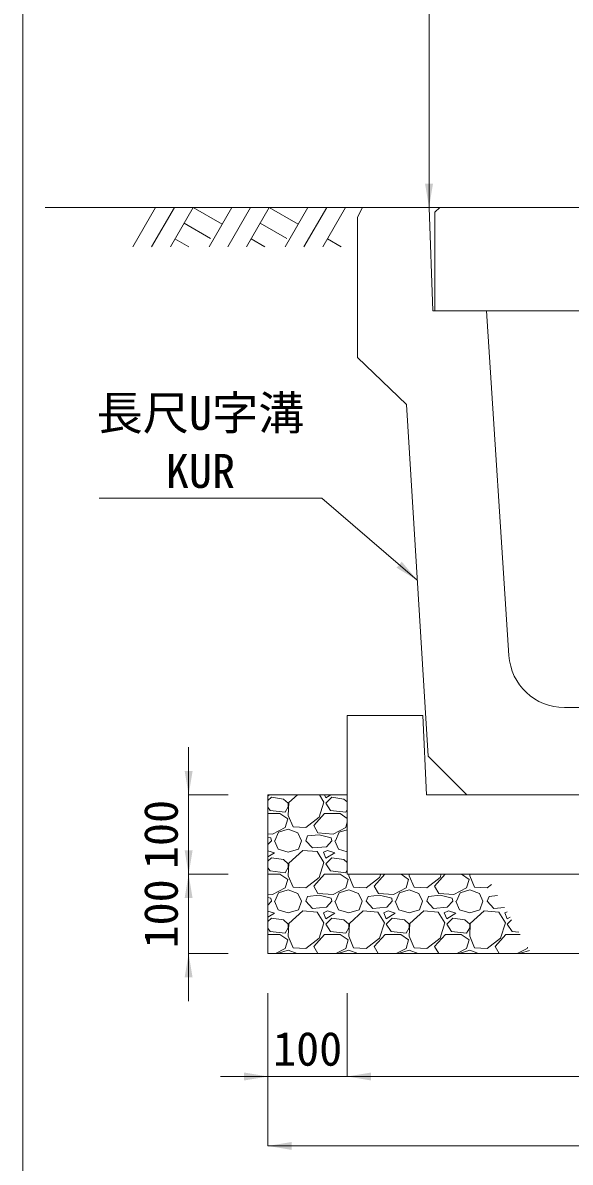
# Model space of a CAD drawing. Units: millimetres at full size, sheet at 1:40. Extents: x 206103 to 244503, y 883348 to 903496.
# Drawn here: x 240503 to 241193, y 884089 to 885525 of the extents above; entities that cross this region are included whole.
import ezdxf
from ezdxf.enums import TextEntityAlignment as Align

# ---------------------------------------------------------------- set-up
doc = ezdxf.new("R2010")
doc.units = ezdxf.units.MM
doc.header["$LTSCALE"] = 40
for name, color, linetype, lineweight in [('0_2', 7, 'Continuous', 20), ('図枠', 5, 'Continuous', 13), ('基礎ブロック', 2, 'Continuous', 13), ('基礎材', 7, 'Continuous', 15), ('寸法線', 7, 'Continuous', 13), ('引出線', 4, 'Continuous', 13), ('本体', 2, 'Continuous', 13), ('ﾊｯﾁﾝｸﾞ', 7, 'Continuous', 5)]:
    doc.layers.add(name, color=color, linetype=linetype, lineweight=lineweight)
doc.styles.add('ＭＳ ゴシック', font='')
doc.styles.get('ＭＳ ゴシック').set_extended_font_data('MS Gothic')

# ---------------------------------------------------------------- blocks, each defined once
blk = doc.blocks.new('filled_arrow')
at = {"color": 0, "linetype": 'Continuous', "lineweight": -2}
blk.add_solid([(7.5, 1.25), (0, 0), (7.5, -1.25)], dxfattribs=at)

msp = doc.modelspace()

# ---------------------------------------------------------------- linework, layer by layer
at = {"layer": '0_2'}
msp.add_line((240931.21, 885292.33), (240531.21, 885292.33), dxfattribs=at)
at = {"layer": '図枠'}
msp.add_line((240503.21, 903148.33), (240503.21, 883348.33), dxfattribs=at)
at = {"layer": '基礎ブロック', "lineweight": 20}
for p, q in [((240912.21, 884552.33), (240912.21, 884652.33)), ((240912.21, 884652.33), (241007.21, 884652.33)), ((241007.21, 884652.33), (241012.21, 884552.33)), ((240912.21, 884452.33), (240912.21, 884552.33)), ((241012.21, 884552.33), (241734.21, 884552.33)), ((241834.21, 884452.33), (240912.21, 884452.33))]:
    msp.add_line(p, q, dxfattribs=at)
at = {"layer": '基礎材'}
for p, q in [((240812.21, 884552.33), (240812.21, 884352.33)), ((240812.21, 884352.33), (241934.21, 884352.33))]:
    msp.add_line(p, q, dxfattribs=at)
at = {"layer": '基礎材', "lineweight": 13}
msp.add_line((240912.21, 884552.33), (240812.21, 884552.33), dxfattribs=at)
at = {"layer": '寸法線'}
for p, q in [((241015.21, 885292.33), (241015.21, 886192.33)), ((241580.21, 885292.33), (241015.21, 885292.33)), ((240712.21, 884392.33), (240712.21, 884612.33)), ((240762.21, 884552.33), (240712.21, 884552.33)), ((240712.21, 884292.33), (240712.21, 884512.33)), ((240762.21, 884452.33), (240712.21, 884452.33)), ((240762.21, 884452.33), (240712.21, 884452.33)), ((240762.21, 884352.33), (240712.21, 884352.33)), ((240812.21, 884302.33), (240812.21, 884197.39)), ((240812.21, 884302.33), (240812.21, 884109.89)), ((240912.21, 884302.33), (240912.21, 884197.39)), ((240912.21, 884302.33), (240912.21, 884197.39)), ((240752.21, 884197.39), (240972.21, 884197.39)), ((240912.21, 884197.39), (241834.21, 884197.39)), ((241934.21, 884109.89), (240812.21, 884109.89))]:
    msp.add_line(p, q, dxfattribs=at)
at = {"layer": '引出線'}
msp.add_lwpolyline([(241000.34, 884822.7), (240880.13, 884926.15), (240599.29, 884926.15)], dxfattribs=at)
at = {"layer": '本体'}
for p, q in [((240925.21, 885280.33), (240931.21, 885292.33)), ((240931.21, 885292.33), (241015.21, 885292.33)), ((241015.21, 885292.33), (241020.21, 885162.33)), ((240925.21, 885280.33), (240925.21, 885103.33)), ((241020.21, 885162.33), (241087.71, 885162.33)), ((241087.71, 885162.33), (241115.95, 884727.79)), ((240925.21, 885103.33), (240986.71, 885044.33)), ((240986.71, 885044.33), (241013.98, 884601.06)), ((241185.8, 884662.33), (241389.61, 884662.33)), ((241062.71, 884552.33), (241013.98, 884601.06)), ((241062.71, 884552.33), (241512.71, 884552.33))]:
    msp.add_line(p, q, dxfattribs=at)
at = {"layer": '本体', "lineweight": 20}
msp.add_lwpolyline([(241022.71, 885162.33), (241022.71, 885286.33), (241028.71, 885292.33), (241546.71, 885292.33), (241552.71, 885286.33), (241552.71, 885162.33)], close=True, dxfattribs=at)
at = {"layer": '本体'}
msp.add_arc((241185.8, 884732.33), 70, 183.71899, 270, dxfattribs=at)
at = {"layer": 'ﾊｯﾁﾝｸﾞ', "lineweight": 9}
for p, q in [((240670.65, 885292.33), (240642, 885242.71)), ((240694.27, 885292.33), (240665.62, 885242.71)), ((240717.89, 885292.33), (240689.24, 885242.71)), ((240717.89, 885292.33), (240754.46, 885271.22)), ((240766.65, 885292.33), (240738, 885242.71)), ((240790.27, 885292.33), (240761.62, 885242.71)), ((240813.89, 885292.33), (240785.24, 885242.71)), ((240813.89, 885292.33), (240850.46, 885271.22)), ((240862.65, 885292.33), (240834, 885242.71)), ((240886.27, 885292.33), (240857.62, 885242.71)), ((240909.89, 885292.33), (240881.24, 885242.71)), ((240706.47, 885272.55), (240739.88, 885253.26)), ((240802.47, 885272.55), (240835.88, 885253.26)), ((240695.05, 885252.76), (240712.46, 885242.71)), ((240791.05, 885252.76), (240808.46, 885242.71)), ((240887.05, 885252.76), (240904.46, 885242.71))]:
    msp.add_line(p, q, dxfattribs=at)
at = {"layer": 'ﾊｯﾁﾝｸﾞ'}
for p, q in [((240812.21, 884550.57), (240815.13, 884552.33)), ((240816.51, 884549.35), (240812.21, 884545.04)), ((240831.75, 884547.06), (240816.51, 884549.35)), ((240837.85, 884541.73), (240831.75, 884547.06)), ((240838.61, 884542.49), (240837.85, 884526.49)), ((240837.85, 884537.15), (240837.85, 884541.73)), ((240849.39, 884552.33), (240838.61, 884542.49)), ((240876.71, 884524.2), (240882.8, 884543.25)), ((240882.8, 884543.25), (240877.26, 884552.33)), ((240883.59, 884552.33), (240885.09, 884548.58)), ((240885.09, 884548.58), (240891.33, 884552.33)), ((240892.71, 884549.35), (240885.09, 884541.73)), ((240885.09, 884541.73), (240891.19, 884532.58)), ((240907.95, 884547.06), (240892.71, 884549.35)), ((240912.21, 884543.34), (240907.95, 884547.06)), ((240812.21, 884536.75), (240814.99, 884532.58)), ((240812.21, 884528.77), (240827.18, 884528.77)), ((240814.99, 884532.58), (240834.04, 884530.3)), ((240827.18, 884528.77), (240837.08, 884521.91)), ((240834.04, 884530.3), (240837.85, 884537.15)), ((240837.85, 884526.49), (240843.94, 884512.01)), ((240869.85, 884513.53), (240883.57, 884528.77)), ((240883.57, 884528.77), (240903.38, 884528.77)), ((240891.19, 884532.58), (240910.24, 884530.3)), ((240903.38, 884528.77), (240912.21, 884522.66)), ((240910.24, 884530.3), (240912.21, 884533.84)), ((240834.04, 884511.25), (240818.03, 884502.86)), ((240837.08, 884521.91), (240834.04, 884511.25)), ((240843.94, 884512.01), (240859.94, 884511.25)), ((240859.94, 884511.25), (240876.71, 884524.2)), ((240875.18, 884504.39), (240869.85, 884513.53)), ((240910.24, 884511.25), (240894.23, 884502.86)), ((240912.21, 884518.14), (240910.24, 884511.25)), ((240818.03, 884502.86), (240812.21, 884503.33)), ((240815.75, 884498.29), (240812.21, 884499.18)), ((240816.51, 884494.48), (240815.75, 884498.29)), ((240821.08, 884494.48), (240825.65, 884505.15)), ((240825.65, 884505.15), (240837.85, 884508.96)), ((240837.85, 884508.96), (240850.04, 884504.39)), ((240850.04, 884504.39), (240854.61, 884494.48)), ((240859.94, 884494.48), (240862.23, 884500.58)), ((240876.71, 884502.1), (240862.23, 884500.58)), ((240894.23, 884502.86), (240875.18, 884504.39)), ((240891.95, 884498.29), (240876.71, 884502.1)), ((240892.71, 884494.48), (240891.95, 884498.29)), ((240897.28, 884494.48), (240901.85, 884505.15)), ((240901.85, 884505.15), (240912.21, 884508.38)), ((240816.51, 884494.48), (240812.21, 884489.7)), ((240820.32, 884479.24), (240812.21, 884481.95)), ((240820.32, 884494.48), (240824.89, 884483.81)), ((240824.89, 884483.81), (240837.85, 884480)), ((240837.85, 884480), (240850.8, 884483.81)), ((240856.13, 884482.29), (240838.61, 884466.29)), ((240850.8, 884483.81), (240854.61, 884494.48)), ((240874.42, 884480.77), (240856.13, 884482.29)), ((240868.33, 884485.34), (240859.94, 884494.48)), ((240885.85, 884486.86), (240868.33, 884485.34)), ((240887.38, 884482.29), (240882.04, 884480)), ((240892.71, 884494.48), (240885.85, 884486.86)), ((240896.52, 884479.24), (240887.38, 884482.29)), ((240896.52, 884494.48), (240901.09, 884483.81)), ((240901.09, 884483.81), (240912.21, 884480.55)), ((240812.21, 884474.37), (240820.32, 884479.24)), ((240816.51, 884473.15), (240812.21, 884468.84)), ((240831.75, 884470.86), (240816.51, 884473.15)), ((240837.85, 884465.53), (240831.75, 884470.86)), ((240882.8, 884467.05), (240874.42, 884480.77)), ((240876.71, 884448), (240882.8, 884467.05)), ((240882.04, 884480), (240885.09, 884472.38)), ((240885.09, 884472.38), (240896.52, 884479.24)), ((240892.71, 884473.15), (240885.09, 884465.53)), ((240907.95, 884470.86), (240892.71, 884473.15)), ((240912.21, 884467.14), (240907.95, 884470.86)), ((240812.21, 884460.55), (240814.99, 884456.38)), ((240814.99, 884456.38), (240834.04, 884454.1)), ((240834.04, 884454.1), (240837.85, 884460.95)), ((240838.61, 884466.29), (240837.85, 884450.29)), ((240837.85, 884460.95), (240837.85, 884465.53)), ((240885.09, 884465.53), (240891.19, 884456.38)), ((240891.19, 884456.38), (240910.24, 884454.1)), ((240910.24, 884454.1), (240912.21, 884457.64)), ((240812.21, 884452.57), (240827.18, 884452.57)), ((240827.18, 884452.57), (240837.08, 884445.71)), ((240837.08, 884445.71), (240834.04, 884435.05)), ((240837.85, 884450.29), (240843.94, 884435.81)), ((240859.94, 884435.05), (240876.71, 884448)), ((240869.85, 884437.33), (240883.57, 884452.57)), ((240883.57, 884452.57), (240903.38, 884452.57)), ((240903.38, 884452.57), (240913.28, 884445.71)), ((240913.28, 884445.71), (240910.24, 884435.05)), ((240914.14, 884452.33), (240914.05, 884450.29)), ((240914.05, 884450.29), (240920.14, 884435.81)), ((240936.14, 884435.05), (240952.91, 884448)), ((240946.05, 884437.33), (240959.55, 884452.33)), ((240952.91, 884448), (240954.29, 884452.33)), ((240979.93, 884452.33), (240989.48, 884445.71)), ((240989.48, 884445.71), (240986.44, 884435.05)), ((240990.34, 884452.33), (240990.25, 884450.29)), ((240990.25, 884450.29), (240996.34, 884435.81)), ((241012.34, 884435.05), (241029.11, 884448)), ((241022.25, 884437.33), (241035.75, 884452.33)), ((241029.11, 884448), (241030.49, 884452.33)), ((241056.13, 884452.33), (241065.68, 884445.71)), ((241065.68, 884445.71), (241062.64, 884435.05)), ((241066.54, 884452.33), (241066.45, 884450.29)), ((241066.45, 884450.29), (241072.54, 884435.81)), ((241088.54, 884435.05), (241093.84, 884439.14)), ((240818.03, 884426.66), (240812.21, 884427.13)), ((240834.04, 884435.05), (240818.03, 884426.66)), ((240821.08, 884418.28), (240825.65, 884428.95)), ((240825.65, 884428.95), (240837.85, 884432.76)), ((240837.85, 884432.76), (240850.04, 884428.19)), ((240843.94, 884435.81), (240859.94, 884435.05)), ((240850.04, 884428.19), (240854.61, 884418.28)), ((240859.94, 884418.28), (240862.23, 884424.38)), ((240876.71, 884425.9), (240862.23, 884424.38)), ((240875.18, 884428.19), (240869.85, 884437.33)), ((240894.23, 884426.66), (240875.18, 884428.19)), ((240891.95, 884422.09), (240876.71, 884425.9)), ((240910.24, 884435.05), (240894.23, 884426.66)), ((240897.28, 884418.28), (240901.85, 884428.95)), ((240901.85, 884428.95), (240914.05, 884432.76)), ((240914.05, 884432.76), (240926.24, 884428.19)), ((240920.14, 884435.81), (240936.14, 884435.05)), ((240926.24, 884428.19), (240930.81, 884418.28)), ((240936.14, 884418.28), (240938.43, 884424.38)), ((240952.91, 884425.9), (240938.43, 884424.38)), ((240951.38, 884428.19), (240946.05, 884437.33)), ((240970.43, 884426.66), (240951.38, 884428.19)), ((240968.15, 884422.09), (240952.91, 884425.9)), ((240986.44, 884435.05), (240970.43, 884426.66)), ((240973.48, 884418.28), (240978.05, 884428.95)), ((240978.05, 884428.95), (240990.25, 884432.76)), ((240990.25, 884432.76), (241002.44, 884428.19)), ((240996.34, 884435.81), (241012.34, 884435.05)), ((241002.44, 884428.19), (241007.01, 884418.28)), ((241012.34, 884418.28), (241014.63, 884424.38)), ((241029.11, 884425.9), (241014.63, 884424.38)), ((241027.58, 884428.19), (241022.25, 884437.33)), ((241046.63, 884426.66), (241027.58, 884428.19)), ((241044.35, 884422.09), (241029.11, 884425.9)), ((241062.64, 884435.05), (241046.63, 884426.66)), ((241049.68, 884418.28), (241054.25, 884428.95)), ((241054.25, 884428.95), (241066.45, 884432.76)), ((241066.45, 884432.76), (241078.64, 884428.19)), ((241072.54, 884435.81), (241088.54, 884435.05)), ((241078.64, 884428.19), (241083.21, 884418.28)), ((241088.54, 884418.28), (241090.83, 884424.38)), ((241101.7, 884425.52), (241090.83, 884424.38)), ((240815.75, 884422.09), (240812.21, 884422.98)), ((240816.51, 884418.28), (240812.21, 884413.5)), ((240816.51, 884418.28), (240815.75, 884422.09)), ((240820.32, 884418.28), (240824.89, 884407.61)), ((240850.8, 884407.61), (240854.61, 884418.28)), ((240868.33, 884409.14), (240859.94, 884418.28)), ((240885.85, 884410.66), (240868.33, 884409.14)), ((240892.71, 884418.28), (240885.85, 884410.66)), ((240892.71, 884418.28), (240891.95, 884422.09)), ((240896.52, 884418.28), (240901.09, 884407.61)), ((240927, 884407.61), (240930.81, 884418.28)), ((240944.53, 884409.14), (240936.14, 884418.28)), ((240962.05, 884410.66), (240944.53, 884409.14)), ((240968.91, 884418.28), (240962.05, 884410.66)), ((240968.91, 884418.28), (240968.15, 884422.09)), ((240972.72, 884418.28), (240977.29, 884407.61)), ((241003.2, 884407.61), (241007.01, 884418.28)), ((241020.73, 884409.14), (241012.34, 884418.28)), ((241038.25, 884410.66), (241020.73, 884409.14)), ((241045.11, 884418.28), (241038.25, 884410.66)), ((241045.11, 884418.28), (241044.35, 884422.09)), ((241048.92, 884418.28), (241053.49, 884407.61)), ((241079.4, 884407.61), (241083.21, 884418.28)), ((241096.93, 884409.14), (241088.54, 884418.28)), ((241110.48, 884410.32), (241096.93, 884409.14)), ((240820.32, 884403.04), (240812.21, 884405.75)), ((240812.21, 884398.17), (240820.32, 884403.04)), ((240816.51, 884396.95), (240812.21, 884392.64)), ((240831.75, 884394.66), (240816.51, 884396.95)), ((240824.89, 884407.61), (240837.85, 884403.8)), ((240837.85, 884403.8), (240850.8, 884407.61)), ((240856.13, 884406.09), (240838.61, 884390.09)), ((240874.42, 884404.57), (240856.13, 884406.09)), ((240882.8, 884390.85), (240874.42, 884404.57)), ((240887.38, 884406.09), (240882.04, 884403.8)), ((240882.04, 884403.8), (240885.09, 884396.18)), ((240885.09, 884396.18), (240896.52, 884403.04)), ((240892.71, 884396.95), (240885.09, 884389.33)), ((240896.52, 884403.04), (240887.38, 884406.09)), ((240907.95, 884394.66), (240892.71, 884396.95)), ((240901.09, 884407.61), (240914.05, 884403.8)), ((240914.05, 884403.8), (240927, 884407.61)), ((240932.33, 884406.09), (240914.81, 884390.09)), ((240950.62, 884404.57), (240932.33, 884406.09)), ((240959, 884390.85), (240950.62, 884404.57)), ((240963.58, 884406.09), (240958.24, 884403.8)), ((240958.24, 884403.8), (240961.29, 884396.18)), ((240961.29, 884396.18), (240972.72, 884403.04)), ((240968.91, 884396.95), (240961.29, 884389.33)), ((240972.72, 884403.04), (240963.58, 884406.09)), ((240984.15, 884394.66), (240968.91, 884396.95)), ((240977.29, 884407.61), (240990.25, 884403.8)), ((240990.25, 884403.8), (241003.2, 884407.61)), ((241008.53, 884406.09), (240991.01, 884390.09)), ((241026.82, 884404.57), (241008.53, 884406.09)), ((241035.2, 884390.85), (241026.82, 884404.57)), ((241039.78, 884406.09), (241034.44, 884403.8)), ((241034.44, 884403.8), (241037.49, 884396.18)), ((241037.49, 884396.18), (241048.92, 884403.04)), ((241045.11, 884396.95), (241037.49, 884389.33)), ((241048.92, 884403.04), (241039.78, 884406.09)), ((241060.35, 884394.66), (241045.11, 884396.95)), ((241053.49, 884407.61), (241066.45, 884403.8)), ((241066.45, 884403.8), (241079.4, 884407.61)), ((241084.73, 884406.09), (241067.21, 884390.09)), ((241103.02, 884404.57), (241084.73, 884406.09)), ((241111.4, 884390.85), (241103.02, 884404.57)), ((241113.52, 884405.04), (241110.64, 884403.8)), ((241110.64, 884403.8), (241113.69, 884396.18)), ((241113.69, 884396.18), (241117.36, 884398.39)), ((240812.21, 884384.35), (240814.99, 884380.18)), ((240837.85, 884389.33), (240831.75, 884394.66)), ((240834.04, 884377.9), (240837.85, 884384.75)), ((240838.61, 884390.09), (240837.85, 884374.09)), ((240837.85, 884384.75), (240837.85, 884389.33)), ((240876.71, 884371.8), (240882.8, 884390.85)), ((240885.09, 884389.33), (240891.19, 884380.18)), ((240914.05, 884389.33), (240907.95, 884394.66)), ((240910.24, 884377.9), (240914.05, 884384.75)), ((240914.81, 884390.09), (240914.05, 884374.09)), ((240914.05, 884384.75), (240914.05, 884389.33)), ((240952.91, 884371.8), (240959, 884390.85)), ((240961.29, 884389.33), (240967.39, 884380.18)), ((240990.25, 884389.33), (240984.15, 884394.66)), ((240986.44, 884377.9), (240990.25, 884384.75)), ((240991.01, 884390.09), (240990.25, 884374.09)), ((240990.25, 884384.75), (240990.25, 884389.33)), ((241029.11, 884371.8), (241035.2, 884390.85)), ((241037.49, 884389.33), (241043.59, 884380.18)), ((241066.45, 884389.33), (241060.35, 884394.66)), ((241062.64, 884377.9), (241066.45, 884384.75)), ((241067.21, 884390.09), (241066.45, 884374.09)), ((241066.45, 884384.75), (241066.45, 884389.33)), ((241105.31, 884371.8), (241111.4, 884390.85)), ((241119.34, 884394.97), (241113.69, 884389.33)), ((241113.69, 884389.33), (241119.79, 884380.18)), ((240812.21, 884376.37), (240827.18, 884376.37)), ((240814.99, 884380.18), (240834.04, 884377.9)), ((240827.18, 884376.37), (240837.08, 884369.51)), ((240837.08, 884369.51), (240834.04, 884358.85)), ((240837.85, 884374.09), (240843.94, 884359.61)), ((240859.94, 884358.85), (240876.71, 884371.8)), ((240869.85, 884361.13), (240883.57, 884376.37)), ((240883.57, 884376.37), (240903.38, 884376.37)), ((240891.19, 884380.18), (240910.24, 884377.9)), ((240903.38, 884376.37), (240913.28, 884369.51)), ((240913.28, 884369.51), (240910.24, 884358.85)), ((240914.05, 884374.09), (240920.14, 884359.61)), ((240936.14, 884358.85), (240952.91, 884371.8)), ((240946.05, 884361.13), (240959.77, 884376.37)), ((240959.77, 884376.37), (240979.58, 884376.37)), ((240967.39, 884380.18), (240986.44, 884377.9)), ((240979.58, 884376.37), (240989.48, 884369.51)), ((240989.48, 884369.51), (240986.44, 884358.85)), ((240990.25, 884374.09), (240996.34, 884359.61)), ((241012.34, 884358.85), (241029.11, 884371.8)), ((241022.25, 884361.13), (241035.97, 884376.37)), ((241035.97, 884376.37), (241055.78, 884376.37)), ((241043.59, 884380.18), (241062.64, 884377.9)), ((241055.78, 884376.37), (241065.68, 884369.51)), ((241065.68, 884369.51), (241062.64, 884358.85)), ((241066.45, 884374.09), (241072.54, 884359.61)), ((241088.54, 884358.85), (241105.31, 884371.8)), ((241098.45, 884361.13), (241112.17, 884376.37)), ((241112.17, 884376.37), (241130.08, 884376.37)), ((241119.79, 884380.18), (241128.48, 884379.14)), ((240834.04, 884358.85), (240821.6, 884352.33)), ((240825.48, 884352.33), (240825.65, 884352.75)), ((240825.65, 884352.75), (240837.85, 884356.56)), ((240837.85, 884356.56), (240849.13, 884352.33)), ((240843.94, 884359.61), (240859.94, 884358.85)), ((240874.99, 884352.33), (240869.85, 884361.13)), ((240910.24, 884358.85), (240897.8, 884352.33)), ((240901.68, 884352.33), (240901.85, 884352.75)), ((240901.85, 884352.75), (240914.05, 884356.56)), ((240914.05, 884356.56), (240925.33, 884352.33)), ((240920.14, 884359.61), (240936.14, 884358.85)), ((240951.19, 884352.33), (240946.05, 884361.13)), ((240986.44, 884358.85), (240974, 884352.33)), ((240977.88, 884352.33), (240978.05, 884352.75)), ((240978.05, 884352.75), (240990.25, 884356.56)), ((240990.25, 884356.56), (241001.53, 884352.33)), ((240996.34, 884359.61), (241012.34, 884358.85)), ((241027.39, 884352.33), (241022.25, 884361.13)), ((241062.64, 884358.85), (241050.2, 884352.33)), ((241054.08, 884352.33), (241054.25, 884352.75)), ((241054.25, 884352.75), (241066.45, 884356.56)), ((241066.45, 884356.56), (241077.73, 884352.33)), ((241072.54, 884359.61), (241088.54, 884358.85)), ((241103.59, 884352.33), (241098.45, 884361.13)), ((241138.84, 884358.85), (241126.4, 884352.33)), ((241130.28, 884352.33), (241130.45, 884352.75)), ((241130.45, 884352.75), (241141.69, 884356.26)), ((241139.29, 884360.42), (241138.84, 884358.85))]:
    msp.add_line(p, q, dxfattribs=at)

# ---------------------------------------------------------------- block references
at = {"layer": '寸法線', "xscale": 4, "yscale": 4}
for p, rotation in [((241015.21, 885292.33), 90), ((240712.21, 884552.33), 90), ((240712.21, 884452.33), 90), ((240712.21, 884452.33), 270), ((240712.21, 884352.33), 270), ((240812.21, 884197.39), 180)]:
    msp.add_blockref('filled_arrow', p, dxfattribs=dict(at, rotation=rotation))
for p in [(240912.21, 884197.39), (240912.21, 884197.39), (240812.21, 884109.89)]:
    msp.add_blockref('filled_arrow', p, dxfattribs=at)
at = {"layer": '引出線', "xscale": 4, "yscale": 4, "rotation": 139.3}
msp.add_blockref('filled_arrow', (241000.34, 884822.7), dxfattribs=at)

# ---------------------------------------------------------------- texts
at = {"layer": '寸法線', "style": 'ＭＳ ゴシック'}
for p in [(240677.21, 884502.33), (240677.21, 884402.33)]:
    msp.add_text('100', height=42.72, rotation=90, dxfattribs=at).set_placement(p, align=Align.MIDDLE_CENTER)
msp.add_text('100', height=42.72, dxfattribs=at).set_placement((240862.21, 884232.39), align=Align.MIDDLE_CENTER)
at = {"layer": '引出線', "style": 'ＭＳ ゴシック'}
for s, p in [('長尺U字溝', (240596.09, 884999.39)), ('KUR', (240683.51, 884926.27))]:
    msp.add_text(s, height=42.72, dxfattribs=at).set_placement(p, align=Align.BOTTOM_LEFT)

doc.saveas('drawing.dxf')
